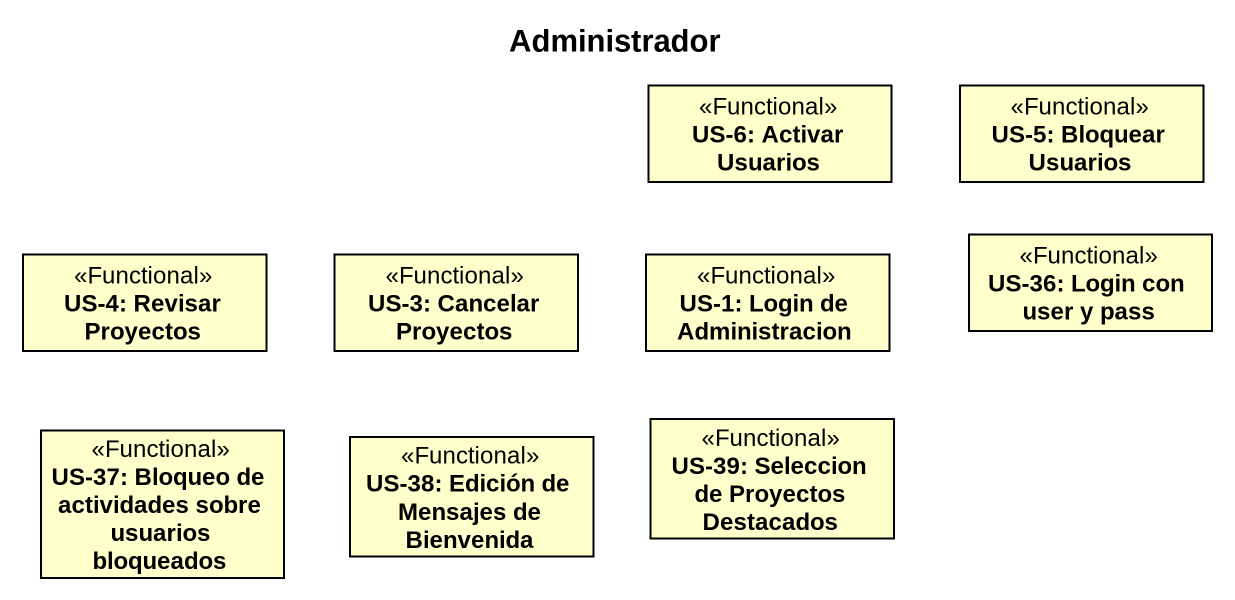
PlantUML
@startuml
title Administrador
hide circle
hide empty members
class "US-6: Activar Usuarios" as US_6_Activar_Usuarios <<Functional>>
class "US-5: Bloquear Usuarios" as US_5_Bloquear_Usuarios <<Functional>>
class "US-4: Revisar Proyectos" as US_4_Revisar_Proyectos <<Functional>>
class "US-3: Cancelar Proyectos" as US_3_Cancelar_Proyectos <<Functional>>
class "US-1: Login de Administracion" as US_1_Login_de_Administracion <<Functional>>
class "US-36: Login con user y pass" as US_36_Login_con_user_y_pass <<Functional>>
class "US-37: Bloqueo de actividades sobre usuarios bloqueados" as US_37_Bloqueo_de <<Functional>>
class "US-38: Edición de Mensajes de Bienvenida" as US_38_Edición_de_Mensajes <<Functional>>
class "US-39: Seleccion de Proyectos Destacados" as US_39_Seleccion_de <<Functional>>
@enduml
